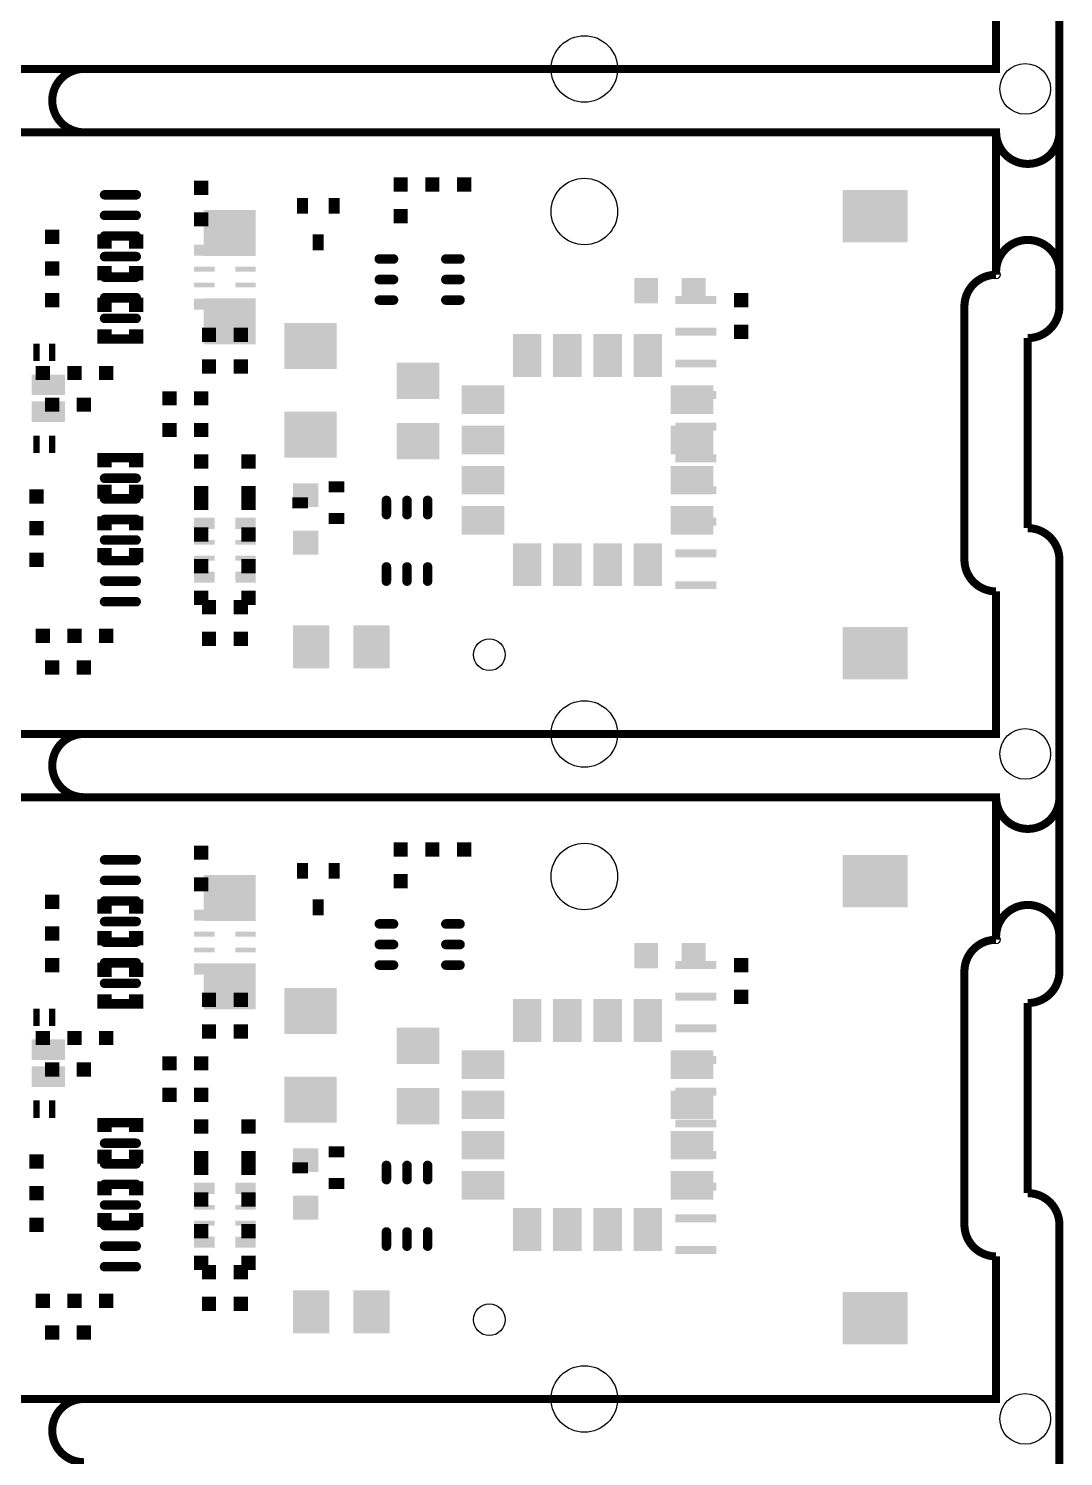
# Model space of a CAD drawing. Header units: inches. Extents: x -27 to 277, y -39 to 189.
# Drawn here: x 87.45 to 120.13, y 84.18 to 129.28 of the extents above; entities that cross this region are included whole.
import ezdxf

# ---------------------------------------------------------------- set-up
doc = ezdxf.new("R2010")
doc.units = ezdxf.units.IN
doc.header["$MEASUREMENT"] = 0
doc.layers.get('0').update_dxf_attribs({"color": 1})
for name, color, linetype in [('11_SPB', 52, 'Continuous'), ('12_SPT', 92, 'Continuous'), ('5_OL', 132, 'Continuous')]:
    doc.layers.add(name, color=color, linetype=linetype)

# ---------------------------------------------------------------- blocks, each defined once
blk = doc.blocks.new('D43ROUND0_254X0_254')
blk.add_circle((0, 0), 0.127)
blk = doc.blocks.new('D44ROUND2_10058X2_10058')
blk.add_circle((0, 0), 1.05)
blk = doc.blocks.new('D47ROUND1_6002X1_6002')
blk.add_circle((0, 0), 0.8)
blk = doc.blocks.new('D178OBLONG1_3X0_3', base_point=(0.65, 0.15))
at = {"const_width": 0.15}
blk.add_lwpolyline([(0.15, 0.225, 1), (0.15, 0.075), (1.15, 0.075, 1), (1.15, 0.225), (0.15, 0.225)], format="xyb", dxfattribs=at)
blk = doc.blocks.new('D177SQUARE0_45001X0_45001')
blk.add_solid([(-0.225005, -0.225005), (0.225005, -0.225005), (-0.225005, 0.225005), (0.225005, 0.225005)])
blk = doc.blocks.new('D181RECTANGLE0_65001X0_15001')
blk.add_solid([(-0.325005, -0.075005), (0.325005, -0.075005), (-0.325005, 0.075005), (0.325005, 0.075005)])
blk = doc.blocks.new('D182RECTANGLE0_65001X0_35001')
blk.add_solid([(-0.325005, -0.175005), (0.325005, -0.175005), (-0.325005, 0.175005), (0.325005, 0.175005)])
blk = doc.blocks.new('D183OBLONG0_75001X0_3', base_point=(0.375, 0.15))
at = {"const_width": 0.15}
blk.add_lwpolyline([(0.15, 0.225, 1), (0.15, 0.075), (0.60001, 0.075, 1), (0.60001, 0.225), (0.15, 0.225)], format="xyb", dxfattribs=at)
blk = doc.blocks.new('D185RECTANGLE1_15001X1_35001')
blk.add_solid([(-0.575005, -0.675005), (0.575005, -0.675005), (-0.575005, 0.675005), (0.575005, 0.675005)])
blk = doc.blocks.new('D188OBLONG0_3X0_75001', base_point=(0.15, 0.375))
at = {"const_width": 0.15}
blk.add_lwpolyline([(0.075, 0.15, 1), (0.225, 0.15), (0.225, 0.60001, 1), (0.075, 0.60001), (0.075, 0.15)], format="xyb", dxfattribs=at)
blk = doc.blocks.new('D191RECTANGLE1_65001X1_45001')
blk.add_solid([(-0.825005, -0.725005), (0.825005, -0.725005), (-0.825005, 0.725005), (0.825005, 0.725005)])
blk = doc.blocks.new('D192RECTANGLE1_35001X1_15001')
blk.add_solid([(-0.675005, -0.575005), (0.675005, -0.575005), (-0.675005, 0.575005), (0.675005, 0.575005)])
blk = doc.blocks.new('D193RECTANGLE0_5X0_35001')
blk.add_solid([(-0.25, -0.175005), (0.25, -0.175005), (-0.25, 0.175005), (0.25, 0.175005)])
blk = doc.blocks.new('D184RECTANGLE0_75001X0_8')
blk.add_solid([(-0.375005, -0.4), (0.375005, -0.4), (-0.375005, 0.4), (0.375005, 0.4)])
blk = doc.blocks.new('D196RECTANGLE0_9X1_35001')
blk.add_solid([(-0.45, -0.675005), (0.45, -0.675005), (-0.45, 0.675005), (0.45, 0.675005)])
blk = doc.blocks.new('D197RECTANGLE1_35001X0_9')
blk.add_solid([(-0.675005, -0.45), (0.675005, -0.45), (-0.675005, 0.45), (0.675005, 0.45)])
blk = doc.blocks.new('D198RECTANGLE0_35001X0_5')
blk.add_solid([(-0.175005, -0.25), (0.175005, -0.25), (-0.175005, 0.25), (0.175005, 0.25)])
blk = doc.blocks.new('D45ROUND1X1')
blk.add_circle((0, 0), 0.5)
blk = doc.blocks.new('D203RECTANGLE0_2X0_55001')
blk.add_solid([(-0.1, -0.275005), (0.1, -0.275005), (-0.1, 0.275005), (0.1, 0.275005)])
blk = doc.blocks.new('D204RECTANGLE2_05001X1_65001')
blk.add_solid([(-1.025005, -0.825005), (1.025005, -0.825005), (-1.025005, 0.825005), (1.025005, 0.825005)])
blk = doc.blocks.new('D205RECTANGLE1_3X0_25001')
blk.add_solid([(-0.65, -0.125005), (0.65, -0.125005), (-0.65, 0.125005), (0.65, 0.125005)])
blk = doc.blocks.new('D179RECTANGLE0_8X0_75001')
blk.add_solid([(-0.4, -0.375005), (0.4, -0.375005), (-0.4, 0.375005), (0.4, 0.375005)])
blk = doc.blocks.new('D211RECTANGLE1_05001X0_65001')
blk.add_solid([(-0.525005, -0.325005), (0.525005, -0.325005), (-0.525005, 0.325005), (0.525005, 0.325005)])

msp = doc.modelspace()

# ---------------------------------------------------------------- linework, layer by layer
at = {"layer": '5_OL', "const_width": 0.254}
for points in [[(119.99976, 133.49986), (119.99976, 120.50014)], [(11.0998, 129.2987), (11.0998, 128.00076), (118.00078, 128.00076), (118.00078, 132.4991)], [(11.0998, 129.30124), (11.0998, 128.00076), (118.00078, 128.00076), (118.00078, 132.4991)], [(118.00078, 121.5009), (118.00078, 125.99924), (26.08072, 125.99924), (26.08072, 123.49988)], [(118.00078, 121.5009), (118.00078, 125.99924), (26.08072, 125.99924), (26.08072, 123.49988)], [(117.00002, 112.49914), (117.00002, 120.50014)], [(117.00002, 112.49914), (117.00002, 120.50014)], [(118.999, 119.49938), (118.999, 113.4999)], [(119.99976, 112.49914), (119.99976, 99.49942)], [(11.0998, 108.30052), (11.0998, 107.00004), (118.00078, 107.00004), (118.00078, 111.50092)], [(11.0998, 108.30052), (11.0998, 107.00004), (118.00078, 107.00004), (118.00078, 111.50092)], [(118.00078, 100.50018), (118.00078, 105.00106), (26.08072, 105.00106), (26.08072, 102.49916)], [(118.00078, 100.50018), (118.00078, 105.00106), (26.08072, 105.00106), (26.08072, 102.49916)], [(117.00002, 91.50096), (117.00002, 99.49942)], [(117.00002, 91.50096), (117.00002, 99.49942)], [(118.999, 98.5012), (118.999, 92.49918)], [(119.99976, 91.50096), (119.99976, 78.50124)], [(11.0998, 87.2998), (11.0998, 85.99932), (118.00078, 85.99932), (118.00078, 90.5002)], [(11.0998, 87.2998), (11.0998, 85.99932), (118.00078, 85.99932), (118.00078, 90.5002)]]:
    msp.add_lwpolyline(points, dxfattribs=at)
for points in [[(88.19896, 127, -0.414214), (89.19972, 128.00076)], [(89.19972, 125.99924, -0.414214), (88.19896, 127)], [(118.999, 125.00102, -0.413469), (118.00078, 125.99924)], [(119.99976, 125.99924, -0.414214), (118.999, 125.00102)], [(118.00078, 121.59996, -0.41347), (118.999, 122.60072)], [(118.999, 122.60072, -0.414214), (119.99976, 121.59996)], [(117.00002, 120.50014, -0.414214), (118.00078, 121.5009)], [(117.00002, 120.50014, -0.414214), (118.00078, 121.5009)], [(119.99976, 120.50014, -0.414214), (118.999, 119.49938)], [(118.999, 113.4999, -0.414214), (119.99976, 112.49914)], [(118.00078, 111.50092, -0.41347), (117.00002, 112.49914)], [(118.00078, 111.50092, -0.41347), (117.00002, 112.49914)], [(88.19896, 105.99928, -0.414214), (89.19972, 107.00004)], [(89.19972, 105.00106, -0.41347), (88.19896, 105.99928)], [(118.999, 104.0003, -0.414214), (118.00078, 105.00106)], [(119.99976, 105.00106, -0.414214), (118.999, 104.0003)], [(118.00078, 100.59924, -0.41347), (118.999, 101.6)], [(118.999, 101.6, -0.414214), (119.99976, 100.59924)], [(117.00002, 99.49942, -0.414214), (118.00078, 100.50018)], [(117.00002, 99.49942, -0.414214), (118.00078, 100.50018)], [(119.99976, 99.49942, -0.414214), (118.999, 98.5012)], [(118.999, 92.49918, -0.41347), (119.99976, 91.50096)], [(118.00078, 90.5002, -0.414214), (117.00002, 91.50096)], [(118.00078, 90.5002, -0.414214), (117.00002, 91.50096)], [(88.19896, 85.0011, -0.414214), (89.19972, 85.99932)], [(89.19972, 84.00034, -0.414214), (88.19896, 85.0011)]]:
    msp.add_lwpolyline(points, format="xyb", dxfattribs=at)

# ---------------------------------------------------------------- block references
at = {"layer": '11_SPB'}
for name, p in [('D177SQUARE0_45001X0_45001', (92.9005, 124.24918)), ('D177SQUARE0_45001X0_45001', (99.1997, 124.35078)), ('D177SQUARE0_45001X0_45001', (100.20046, 124.35078)), ('D177SQUARE0_45001X0_45001', (101.20122, 124.35078)), ('D178OBLONG1_3X0_3', (90.35034, 124.02566)), ('D198RECTANGLE0_35001X0_5', (96.1009, 123.67514)), ('D198RECTANGLE0_35001X0_5', (97.09912, 123.67514)), ('D177SQUARE0_45001X0_45001', (99.1997, 123.35002)), ('D178OBLONG1_3X0_3', (90.35034, 123.37542)), ('D177SQUARE0_45001X0_45001', (92.9005, 123.25096)), ('D178OBLONG1_3X0_3', (90.35034, 122.72518)), ('D198RECTANGLE0_35001X0_5', (96.59874, 122.52452)), ('D178OBLONG1_3X0_3', (90.35034, 122.07494)), ('D182RECTANGLE0_65001X0_35001', (92.99956, 122.2756)), ('D182RECTANGLE0_65001X0_35001', (94.30004, 122.2756)), ('D181RECTANGLE0_65001X0_15001', (92.99956, 121.67616)), ('D181RECTANGLE0_65001X0_15001', (94.30004, 121.67616)), ('D183OBLONG0_75001X0_3', (98.75012, 121.99874)), ('D183OBLONG0_75001X0_3', (100.8507, 121.99874)), ('D178OBLONG1_3X0_3', (90.35034, 121.4247)), ('D183OBLONG0_75001X0_3', (98.75012, 121.35104)), ('D183OBLONG0_75001X0_3', (100.8507, 121.35104)), ('D184RECTANGLE0_75001X0_8', (106.94924, 121.00052)), ('D184RECTANGLE0_75001X0_8', (108.45038, 121.00052)), ('D178OBLONG1_3X0_3', (90.35034, 120.77446)), ('D181RECTANGLE0_65001X0_15001', (92.99956, 121.17578)), ('D181RECTANGLE0_65001X0_15001', (94.30004, 121.17578)), ('D183OBLONG0_75001X0_3', (98.75012, 120.7008)), ('D183OBLONG0_75001X0_3', (100.8507, 120.7008)), ('D177SQUARE0_45001X0_45001', (109.94898, 120.7008)), ('D182RECTANGLE0_65001X0_35001', (92.99956, 120.5738)), ('D182RECTANGLE0_65001X0_35001', (94.30004, 120.5738)), ('D178OBLONG1_3X0_3', (90.35034, 120.12422)), ('D191RECTANGLE1_65001X1_45001', (96.34982, 119.24792)), ('D178OBLONG1_3X0_3', (90.35034, 119.47398)), ('D177SQUARE0_45001X0_45001', (93.14942, 119.60098)), ('D177SQUARE0_45001X0_45001', (94.15018, 119.60098)), ('D196RECTANGLE0_9X1_35001', (103.19512, 118.95074)), ('D196RECTANGLE0_9X1_35001', (104.46512, 118.95074)), ('D196RECTANGLE0_9X1_35001', (105.73512, 118.95074)), ('D196RECTANGLE0_9X1_35001', (107.00512, 118.95074)), ('D177SQUARE0_45001X0_45001', (109.94898, 119.70004)), ('D177SQUARE0_45001X0_45001', (87.89924, 118.39956)), ('D177SQUARE0_45001X0_45001', (88.9, 118.39956)), ('D177SQUARE0_45001X0_45001', (89.90076, 118.39956)), ('D177SQUARE0_45001X0_45001', (93.14942, 118.60022)), ('D177SQUARE0_45001X0_45001', (94.15018, 118.60022)), ('D192RECTANGLE1_35001X1_15001', (99.75088, 118.15318)), ('D177SQUARE0_45001X0_45001', (91.89974, 117.59946)), ('D177SQUARE0_45001X0_45001', (92.9005, 117.59946)), ('D197RECTANGLE1_35001X0_9', (101.80066, 117.55374)), ('D197RECTANGLE1_35001X0_9', (108.39958, 117.55374)), ('D177SQUARE0_45001X0_45001', (88.19896, 117.3988)), ('D177SQUARE0_45001X0_45001', (89.19972, 117.3988)), ('D177SQUARE0_45001X0_45001', (91.89974, 116.5987)), ('D177SQUARE0_45001X0_45001', (92.9005, 116.5987)), ('D191RECTANGLE1_65001X1_45001', (96.34982, 116.45392)), ('D192RECTANGLE1_35001X1_15001', (99.75088, 116.24818)), ('D197RECTANGLE1_35001X0_9', (101.80066, 116.28374)), ('D197RECTANGLE1_35001X0_9', (108.39958, 116.28374)), ('D178OBLONG1_3X0_3', (90.35034, 115.72494)), ('D177SQUARE0_45001X0_45001', (92.9005, 115.60048)), ('D177SQUARE0_45001X0_45001', (94.3991, 115.60048)), ('D197RECTANGLE1_35001X0_9', (101.80066, 115.01374)), ('D197RECTANGLE1_35001X0_9', (108.39958, 115.01374)), ('D178OBLONG1_3X0_3', (90.35034, 115.0747)), ('D178OBLONG1_3X0_3', (90.35034, 114.42446)), ('D177SQUARE0_45001X0_45001', (92.9005, 114.59972)), ('D177SQUARE0_45001X0_45001', (94.3991, 114.59972)), ('D193RECTANGLE0_5X0_35001', (97.17532, 114.80038)), ('D193RECTANGLE0_5X0_35001', (96.0247, 114.3)), ('D188OBLONG0_3X0_75001', (98.75012, 114.15014)), ('D188OBLONG0_3X0_75001', (99.40036, 114.15014)), ('D188OBLONG0_3X0_75001', (100.0506, 114.15014)), ('D197RECTANGLE1_35001X0_9', (101.80066, 113.74374)), ('D197RECTANGLE1_35001X0_9', (108.39958, 113.74374)), ('D178OBLONG1_3X0_3', (90.35034, 113.77422)), ('D182RECTANGLE0_65001X0_35001', (92.99956, 113.64976)), ('D182RECTANGLE0_65001X0_35001', (94.30004, 113.64976)), ('D193RECTANGLE0_5X0_35001', (97.17532, 113.79962)), ('D178OBLONG1_3X0_3', (90.35034, 113.12398)), ('D181RECTANGLE0_65001X0_15001', (92.99956, 113.05032)), ('D181RECTANGLE0_65001X0_15001', (94.30004, 113.05032)), ('D196RECTANGLE0_9X1_35001', (103.19512, 112.34928)), ('D196RECTANGLE0_9X1_35001', (104.46512, 112.34928)), ('D196RECTANGLE0_9X1_35001', (105.73512, 112.34928)), ('D196RECTANGLE0_9X1_35001', (107.00512, 112.34928)), ('D178OBLONG1_3X0_3', (90.35034, 112.47374)), ('D181RECTANGLE0_65001X0_15001', (92.99956, 112.54994)), ('D181RECTANGLE0_65001X0_15001', (94.30004, 112.54994)), ('D188OBLONG0_3X0_75001', (98.75012, 112.04956)), ('D188OBLONG0_3X0_75001', (99.40036, 112.04956)), ('D188OBLONG0_3X0_75001', (100.0506, 112.04956)), ('D178OBLONG1_3X0_3', (90.35034, 111.82604)), ('D182RECTANGLE0_65001X0_35001', (92.99956, 111.9505)), ('D182RECTANGLE0_65001X0_35001', (94.30004, 111.9505)), ('D178OBLONG1_3X0_3', (90.35034, 111.1758)), ('D177SQUARE0_45001X0_45001', (93.14942, 111.00054)), ('D177SQUARE0_45001X0_45001', (94.15018, 111.00054)), ('D177SQUARE0_45001X0_45001', (87.89924, 110.09884)), ('D177SQUARE0_45001X0_45001', (88.9, 110.09884)), ('D177SQUARE0_45001X0_45001', (89.90076, 110.09884)), ('D177SQUARE0_45001X0_45001', (93.14942, 109.99978)), ('D177SQUARE0_45001X0_45001', (94.15018, 109.99978)), ('D185RECTANGLE1_15001X1_35001', (96.37268, 109.75086)), ('D185RECTANGLE1_15001X1_35001', (98.27768, 109.75086)), ('D45ROUND1X1', (101.99878, 109.4994)), ('D177SQUARE0_45001X0_45001', (88.19896, 109.10062)), ('D177SQUARE0_45001X0_45001', (89.19972, 109.10062)), ('D177SQUARE0_45001X0_45001', (92.9005, 103.251)), ('D177SQUARE0_45001X0_45001', (99.1997, 103.35006)), ('D177SQUARE0_45001X0_45001', (100.20046, 103.35006)), ('D177SQUARE0_45001X0_45001', (101.20122, 103.35006)), ('D178OBLONG1_3X0_3', (90.35034, 103.02494)), ('D198RECTANGLE0_35001X0_5', (96.1009, 102.67442)), ('D198RECTANGLE0_35001X0_5', (97.09912, 102.67442)), ('D178OBLONG1_3X0_3', (90.35034, 102.3747)), ('D177SQUARE0_45001X0_45001', (92.9005, 102.25024)), ('D177SQUARE0_45001X0_45001', (99.1997, 102.3493)), ('D178OBLONG1_3X0_3', (90.35034, 101.72446)), ('D198RECTANGLE0_35001X0_5', (96.59874, 101.5238)), ('D178OBLONG1_3X0_3', (90.35034, 101.07422)), ('D182RECTANGLE0_65001X0_35001', (92.99956, 101.27488)), ('D182RECTANGLE0_65001X0_35001', (94.30004, 101.27488)), ('D183OBLONG0_75001X0_3', (98.75012, 101.00056)), ('D183OBLONG0_75001X0_3', (100.8507, 101.00056)), ('D178OBLONG1_3X0_3', (90.35034, 100.42398)), ('D181RECTANGLE0_65001X0_15001', (92.99956, 100.67544)), ('D181RECTANGLE0_65001X0_15001', (94.30004, 100.67544)), ('D181RECTANGLE0_65001X0_15001', (92.99956, 100.17506)), ('D181RECTANGLE0_65001X0_15001', (94.30004, 100.17506)), ('D183OBLONG0_75001X0_3', (98.75012, 100.35032)), ('D183OBLONG0_75001X0_3', (100.8507, 100.35032)), ('D184RECTANGLE0_75001X0_8', (106.94924, 99.9998)), ('D184RECTANGLE0_75001X0_8', (108.45038, 99.9998)), ('D178OBLONG1_3X0_3', (90.35034, 99.77374)), ('D182RECTANGLE0_65001X0_35001', (92.99956, 99.57562)), ('D182RECTANGLE0_65001X0_35001', (94.30004, 99.57562)), ('D183OBLONG0_75001X0_3', (98.75012, 99.70008)), ('D183OBLONG0_75001X0_3', (100.8507, 99.70008)), ('D177SQUARE0_45001X0_45001', (109.94898, 99.70008)), ('D178OBLONG1_3X0_3', (90.35034, 99.12604)), ('D177SQUARE0_45001X0_45001', (93.14942, 98.60026)), ('D177SQUARE0_45001X0_45001', (94.15018, 98.60026)), ('D191RECTANGLE1_65001X1_45001', (96.34982, 98.2472)), ('D177SQUARE0_45001X0_45001', (109.94898, 98.69932)), ('D178OBLONG1_3X0_3', (90.35034, 98.4758)), ('D196RECTANGLE0_9X1_35001', (103.19512, 97.95002)), ('D196RECTANGLE0_9X1_35001', (104.46512, 97.95002)), ('D196RECTANGLE0_9X1_35001', (105.73512, 97.95002)), ('D196RECTANGLE0_9X1_35001', (107.00512, 97.95002)), ('D177SQUARE0_45001X0_45001', (87.89924, 97.39884)), ('D177SQUARE0_45001X0_45001', (88.9, 97.39884)), ('D177SQUARE0_45001X0_45001', (89.90076, 97.39884)), ('D177SQUARE0_45001X0_45001', (93.14942, 97.5995)), ('D177SQUARE0_45001X0_45001', (94.15018, 97.5995)), ('D192RECTANGLE1_35001X1_15001', (99.75088, 97.15246)), ('D197RECTANGLE1_35001X0_9', (101.80066, 96.55556)), ('D197RECTANGLE1_35001X0_9', (108.39958, 96.55556)), ('D177SQUARE0_45001X0_45001', (88.19896, 96.40062)), ('D177SQUARE0_45001X0_45001', (89.19972, 96.40062)), ('D177SQUARE0_45001X0_45001', (91.89974, 96.59874)), ('D177SQUARE0_45001X0_45001', (92.9005, 96.59874)), ('D191RECTANGLE1_65001X1_45001', (96.34982, 95.4532)), ('D177SQUARE0_45001X0_45001', (91.89974, 95.60052)), ('D177SQUARE0_45001X0_45001', (92.9005, 95.60052)), ('D192RECTANGLE1_35001X1_15001', (99.75088, 95.24746)), ('D197RECTANGLE1_35001X0_9', (101.80066, 95.28556)), ('D197RECTANGLE1_35001X0_9', (108.39958, 95.28556)), ('D178OBLONG1_3X0_3', (90.35034, 94.72422)), ('D177SQUARE0_45001X0_45001', (92.9005, 94.59976)), ('D177SQUARE0_45001X0_45001', (94.3991, 94.59976)), ('D197RECTANGLE1_35001X0_9', (101.80066, 94.01556)), ('D197RECTANGLE1_35001X0_9', (108.39958, 94.01556)), ('D178OBLONG1_3X0_3', (90.35034, 94.07398)), ('D177SQUARE0_45001X0_45001', (92.9005, 93.599)), ('D177SQUARE0_45001X0_45001', (94.3991, 93.599)), ('D193RECTANGLE0_5X0_35001', (97.17532, 93.79966)), ('D178OBLONG1_3X0_3', (90.35034, 93.42374)), ('D193RECTANGLE0_5X0_35001', (96.0247, 93.29928)), ('D188OBLONG0_3X0_75001', (98.75012, 93.14942)), ('D188OBLONG0_3X0_75001', (99.40036, 93.14942)), ('D188OBLONG0_3X0_75001', (100.0506, 93.14942)), ('D178OBLONG1_3X0_3', (90.35034, 92.77604)), ('D193RECTANGLE0_5X0_35001', (97.17532, 92.7989)), ('D197RECTANGLE1_35001X0_9', (101.80066, 92.74556)), ('D197RECTANGLE1_35001X0_9', (108.39958, 92.74556)), ('D182RECTANGLE0_65001X0_35001', (92.99956, 92.64904)), ('D182RECTANGLE0_65001X0_35001', (94.30004, 92.64904)), ('D178OBLONG1_3X0_3', (90.35034, 92.1258)), ('D181RECTANGLE0_65001X0_15001', (92.99956, 92.0496)), ('D181RECTANGLE0_65001X0_15001', (94.30004, 92.0496)), ('D196RECTANGLE0_9X1_35001', (103.19512, 91.3511)), ('D196RECTANGLE0_9X1_35001', (104.46512, 91.3511)), ('D196RECTANGLE0_9X1_35001', (105.73512, 91.3511)), ('D196RECTANGLE0_9X1_35001', (107.00512, 91.3511)), ('D178OBLONG1_3X0_3', (90.35034, 91.47556)), ('D181RECTANGLE0_65001X0_15001', (92.99956, 91.54922)), ('D181RECTANGLE0_65001X0_15001', (94.30004, 91.54922)), ('D182RECTANGLE0_65001X0_35001', (92.99956, 90.94978)), ('D182RECTANGLE0_65001X0_35001', (94.30004, 90.94978)), ('D188OBLONG0_3X0_75001', (98.75012, 91.04884)), ('D188OBLONG0_3X0_75001', (99.40036, 91.04884)), ('D188OBLONG0_3X0_75001', (100.0506, 91.04884)), ('D178OBLONG1_3X0_3', (90.35034, 90.82532)), ('D178OBLONG1_3X0_3', (90.35034, 90.17508)), ('D177SQUARE0_45001X0_45001', (93.14942, 89.99982)), ('D177SQUARE0_45001X0_45001', (94.15018, 89.99982)), ('D177SQUARE0_45001X0_45001', (87.89924, 89.10066)), ('D177SQUARE0_45001X0_45001', (88.9, 89.10066)), ('D177SQUARE0_45001X0_45001', (89.90076, 89.10066)), ('D185RECTANGLE1_15001X1_35001', (96.37268, 88.75014)), ('D185RECTANGLE1_15001X1_35001', (98.27768, 88.75014)), ('D177SQUARE0_45001X0_45001', (93.14942, 88.99906)), ('D177SQUARE0_45001X0_45001', (94.15018, 88.99906)), ('D45ROUND1X1', (101.99878, 88.49868)), ('D177SQUARE0_45001X0_45001', (88.19896, 88.0999)), ('D177SQUARE0_45001X0_45001', (89.19972, 88.0999))]:
    msp.add_blockref(name, p, dxfattribs=at)
at = {"layer": '12_SPT'}
for name, p in [('D204RECTANGLE2_05001X1_65001', (114.18062, 123.35002)), ('D191RECTANGLE1_65001X1_45001', (93.79966, 122.8217)), ('D177SQUARE0_45001X0_45001', (88.19896, 122.69978)), ('D177SQUARE0_45001X0_45001', (89.84996, 122.54992)), ('D177SQUARE0_45001X0_45001', (90.85072, 122.54992)), ('D177SQUARE0_45001X0_45001', (88.19896, 121.69902)), ('D177SQUARE0_45001X0_45001', (89.84996, 121.54916)), ('D177SQUARE0_45001X0_45001', (90.85072, 121.54916)), ('D177SQUARE0_45001X0_45001', (88.19896, 120.7008)), ('D177SQUARE0_45001X0_45001', (89.84996, 120.55094)), ('D177SQUARE0_45001X0_45001', (90.85072, 120.55094)), ('D191RECTANGLE1_65001X1_45001', (93.79966, 120.0277)), ('D205RECTANGLE1_3X0_25001', (108.51896, 120.7008)), ('D177SQUARE0_45001X0_45001', (89.84996, 119.55018)), ('D177SQUARE0_45001X0_45001', (90.85072, 119.55018)), ('D205RECTANGLE1_3X0_25001', (108.51896, 119.70004)), ('D203RECTANGLE0_2X0_55001', (87.70112, 119.0498)), ('D203RECTANGLE0_2X0_55001', (88.19896, 119.0498)), ('D205RECTANGLE1_3X0_25001', (108.51896, 118.69928)), ('D211RECTANGLE1_05001X0_65001', (88.0745, 118.02364)), ('D205RECTANGLE1_3X0_25001', (108.51896, 117.70106)), ('D211RECTANGLE1_05001X0_65001', (88.0745, 117.17528)), ('D205RECTANGLE1_3X0_25001', (108.51896, 116.7003)), ('D203RECTANGLE0_2X0_55001', (87.70112, 116.14912)), ('D203RECTANGLE0_2X0_55001', (88.19896, 116.14912)), ('D177SQUARE0_45001X0_45001', (89.84996, 115.64874)), ('D177SQUARE0_45001X0_45001', (90.85072, 115.64874)), ('D205RECTANGLE1_3X0_25001', (108.51896, 115.69954)), ('D177SQUARE0_45001X0_45001', (87.70112, 114.50066)), ('D177SQUARE0_45001X0_45001', (89.84996, 114.65052)), ('D177SQUARE0_45001X0_45001', (90.85072, 114.65052)), ('D179RECTANGLE0_8X0_75001', (96.19996, 114.53876)), ('D205RECTANGLE1_3X0_25001', (108.51896, 114.69878)), ('D177SQUARE0_45001X0_45001', (92.9005, 114.3)), ('D177SQUARE0_45001X0_45001', (94.3991, 114.3)), ('D177SQUARE0_45001X0_45001', (87.70112, 113.4999)), ('D177SQUARE0_45001X0_45001', (89.84996, 113.64976)), ('D177SQUARE0_45001X0_45001', (90.85072, 113.64976)), ('D205RECTANGLE1_3X0_25001', (108.51896, 113.70056)), ('D177SQUARE0_45001X0_45001', (92.9005, 113.29924)), ('D177SQUARE0_45001X0_45001', (94.3991, 113.29924)), ('D179RECTANGLE0_8X0_75001', (96.19996, 113.04016)), ('D177SQUARE0_45001X0_45001', (89.84996, 112.649)), ('D177SQUARE0_45001X0_45001', (90.85072, 112.649)), ('D205RECTANGLE1_3X0_25001', (108.51896, 112.6998)), ('D177SQUARE0_45001X0_45001', (87.70112, 112.49914)), ('D177SQUARE0_45001X0_45001', (92.9005, 112.30102)), ('D177SQUARE0_45001X0_45001', (94.3991, 112.30102)), ('D177SQUARE0_45001X0_45001', (92.9005, 111.30026)), ('D177SQUARE0_45001X0_45001', (94.3991, 111.30026)), ('D205RECTANGLE1_3X0_25001', (108.51896, 111.69904)), ('D204RECTANGLE2_05001X1_65001', (114.18062, 109.5502)), ('D45ROUND1X1', (101.99878, 109.4994)), ('D204RECTANGLE2_05001X1_65001', (114.18062, 102.3493)), ('D191RECTANGLE1_65001X1_45001', (93.79966, 101.82098)), ('D177SQUARE0_45001X0_45001', (88.19896, 101.69906)), ('D177SQUARE0_45001X0_45001', (89.84996, 101.5492)), ('D177SQUARE0_45001X0_45001', (90.85072, 101.5492)), ('D177SQUARE0_45001X0_45001', (88.19896, 100.70084)), ('D177SQUARE0_45001X0_45001', (89.84996, 100.55098)), ('D177SQUARE0_45001X0_45001', (90.85072, 100.55098)), ('D177SQUARE0_45001X0_45001', (88.19896, 99.70008)), ('D177SQUARE0_45001X0_45001', (89.84996, 99.55022)), ('D177SQUARE0_45001X0_45001', (90.85072, 99.55022)), ('D191RECTANGLE1_65001X1_45001', (93.79966, 99.02698)), ('D205RECTANGLE1_3X0_25001', (108.51896, 99.70008)), ('D177SQUARE0_45001X0_45001', (89.84996, 98.54946)), ('D177SQUARE0_45001X0_45001', (90.85072, 98.54946)), ('D205RECTANGLE1_3X0_25001', (108.51896, 98.69932)), ('D203RECTANGLE0_2X0_55001', (87.70112, 98.04908)), ('D203RECTANGLE0_2X0_55001', (88.19896, 98.04908)), ('D205RECTANGLE1_3X0_25001', (108.51896, 97.7011)), ('D211RECTANGLE1_05001X0_65001', (88.0745, 97.02546)), ('D211RECTANGLE1_05001X0_65001', (88.0745, 96.17456)), ('D205RECTANGLE1_3X0_25001', (108.51896, 96.70034)), ('D205RECTANGLE1_3X0_25001', (108.51896, 95.69958)), ('D203RECTANGLE0_2X0_55001', (87.70112, 95.15094)), ('D203RECTANGLE0_2X0_55001', (88.19896, 95.15094)), ('D177SQUARE0_45001X0_45001', (89.84996, 94.65056)), ('D177SQUARE0_45001X0_45001', (90.85072, 94.65056)), ('D205RECTANGLE1_3X0_25001', (108.51896, 94.69882)), ('D177SQUARE0_45001X0_45001', (89.84996, 93.6498)), ('D177SQUARE0_45001X0_45001', (90.85072, 93.6498)), ('D179RECTANGLE0_8X0_75001', (96.19996, 93.54058)), ('D205RECTANGLE1_3X0_25001', (108.51896, 93.7006)), ('D177SQUARE0_45001X0_45001', (87.70112, 93.49994)), ('D177SQUARE0_45001X0_45001', (92.9005, 93.29928)), ('D177SQUARE0_45001X0_45001', (94.3991, 93.29928)), ('D177SQUARE0_45001X0_45001', (87.70112, 92.49918)), ('D177SQUARE0_45001X0_45001', (89.84996, 92.64904)), ('D177SQUARE0_45001X0_45001', (90.85072, 92.64904)), ('D177SQUARE0_45001X0_45001', (92.9005, 92.30106)), ('D177SQUARE0_45001X0_45001', (94.3991, 92.30106)), ('D205RECTANGLE1_3X0_25001', (108.51896, 92.69984)), ('D179RECTANGLE0_8X0_75001', (96.19996, 92.03944)), ('D177SQUARE0_45001X0_45001', (87.70112, 91.50096)), ('D177SQUARE0_45001X0_45001', (89.84996, 91.65082)), ('D177SQUARE0_45001X0_45001', (90.85072, 91.65082)), ('D205RECTANGLE1_3X0_25001', (108.51896, 91.69908)), ('D177SQUARE0_45001X0_45001', (92.9005, 91.3003)), ('D177SQUARE0_45001X0_45001', (94.3991, 91.3003)), ('D205RECTANGLE1_3X0_25001', (108.51896, 90.70086)), ('D177SQUARE0_45001X0_45001', (92.9005, 90.29954)), ('D177SQUARE0_45001X0_45001', (94.3991, 90.29954)), ('D204RECTANGLE2_05001X1_65001', (114.18062, 88.54948)), ('D45ROUND1X1', (101.99878, 88.49868))]:
    msp.add_blockref(name, p, dxfattribs=at)
at = {"layer": '5_OL'}
for name, p in [('D44ROUND2_10058X2_10058', (105.00106, 128.00076)), ('D47ROUND1_6002X1_6002', (118.92026, 127.37084)), ('D44ROUND2_10058X2_10058', (105.00106, 123.49988)), ('D43ROUND0_254X0_254', (118.00078, 121.5009)), ('D43ROUND0_254X0_254', (118.00078, 121.5009)), ('D44ROUND2_10058X2_10058', (105.00106, 107.00004)), ('D47ROUND1_6002X1_6002', (118.92026, 106.37012)), ('D44ROUND2_10058X2_10058', (105.00106, 102.49916)), ('D43ROUND0_254X0_254', (118.00078, 100.50018)), ('D43ROUND0_254X0_254', (118.00078, 100.50018)), ('D44ROUND2_10058X2_10058', (105.00106, 85.99932)), ('D47ROUND1_6002X1_6002', (118.92026, 85.3694))]:
    msp.add_blockref(name, p, dxfattribs=at)

doc.saveas('drawing.dxf')
